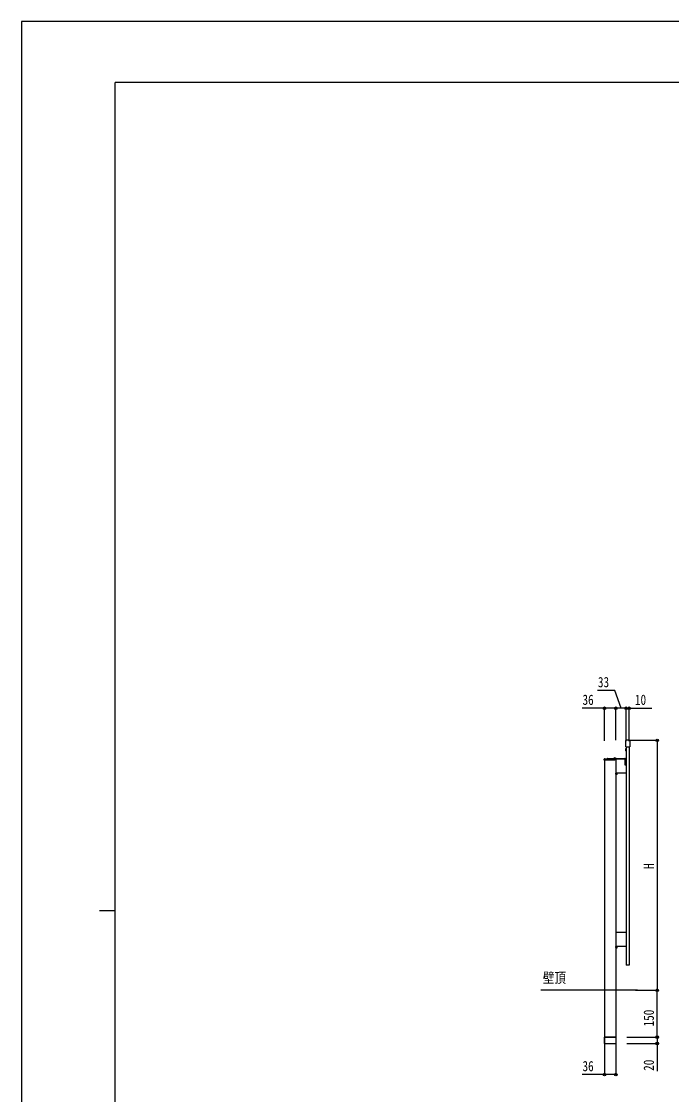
# Model space of a CAD drawing. Units: millimetres, scale not verified. Extents: x -4205 to 4205, y -2970 to 2970.
# Drawn here: x -4205 to -2125, y -464 to 2970 of the extents above; entities that cross this region are included whole.
import ezdxf
from ezdxf.enums import TextEntityAlignment as Align

# ---------------------------------------------------------------- set-up
doc = ezdxf.new("R2010")
doc.units = ezdxf.units.MM
doc.header["$LTSCALE"] = 16
for name, color, linetype in [('0-2_USER1', 3, 'Continuous'), ('0-4_YKK_A1', 4, 'Continuous'), ('0-5_YKK_D', 6, 'Continuous'), ('0-6_YKK_ZWAK', 7, 'Continuous')]:
    doc.layers.add(name, color=color, linetype=linetype)
doc.styles.add('ＭＳ ゴシック', font='')
doc.styles.get('ＭＳ ゴシック').set_extended_font_data('MS Gothic')

msp = doc.modelspace()

# ---------------------------------------------------------------- linework, layer by layer
at = {"layer": '0-4_YKK_A1'}
for p, q in [((-2271.82, 668.79), (-2271.82, 669.02)), ((-2271.82, 649.69), (-2271.82, 668.79)), ((-2259.22, 669.22), (-2271.62, 669.22)), ((-2259.02, 669.02), (-2259.02, 668.79)), ((-2259.02, 668.79), (-2259.02, 649.69)), ((-2272.49, 641.3), (-2270.63, 640.37)), ((-2272.49, 637.15), (-2270.63, 638.08)), ((-2271.82, 648.7), (-2271.82, 649.69)), ((-2271.62, 648.5), (-2259.22, 648.5)), ((-2270.63, 640.37), (-2270.02, 639.22)), ((-2270.63, 638.08), (-2270.02, 639.22)), ((-2270.42, 648.5), (-2270.42, -50.78)), ((-2270.42, 643.2), (-2270.42, 635.25)), ((-2260.42, 648.5), (-2260.42, -50.78)), ((-2259.02, 649.69), (-2259.02, 648.7)), ((-2341.09, 606.22), (-2341.09, 609.22)), ((-2307.59, 606.22), (-2341.09, 606.22)), ((-2339.89, 610.42), (-2274.41, 610.42)), ((-2339.42, 606.22), (-2339.42, -130.78)), ((-2330.09, 611.42), (-2274.41, 611.42)), ((-2302.64, 610.42), (-2310.59, 610.42)), ((-2308.69, 612.5), (-2307.76, 610.63)), ((-2307.76, 610.63), (-2306.62, 610.03)), ((-2307.59, 606.22), (-2303.39, 610.42)), ((-2307.04, 612.91), (-2307.04, 612.02)), ((-2273.9, 609.22), (-2304.59, 609.22)), ((-2303.72, 608.42), (-2303.72, 565.02)), ((-2303.42, 609.22), (-2303.42, -130.78)), ((-2271.12, 609.42), (-2302.72, 609.42)), ((-2273.39, 590.22), (-2273.39, 608.71)), ((-2272.19, 590.22), (-2273.39, 590.22)), ((-2272.19, 608.2), (-2272.19, 590.22)), ((-2271.19, 608.2), (-2271.19, 594.22)), ((-2270.12, 608.42), (-2270.12, 565.02)), ((-2303.42, 561.22), (-2303.42, 564.31)), ((-2271.12, 564.02), (-2302.72, 564.02)), ((-2300.42, 560.22), (-2302.42, 560.22)), ((-2299.42, 561.22), (-2299.42, 564.02)), ((-2303.72, 53.42), (-2303.72, 10.02)), ((-2271.12, 54.42), (-2302.72, 54.42)), ((-2270.12, 53.42), (-2270.12, 10.02)), ((-2303.42, 6.22), (-2303.42, 9.31)), ((-2271.12, 9.02), (-2302.72, 9.02)), ((-2300.42, 5.22), (-2302.42, 5.22)), ((-2299.42, 6.22), (-2299.42, 9.02)), ((-2260.42, -50.78), (-2270.42, -50.78)), ((-2234.08, -130.78), (-2543.29, -130.78)), ((-2339.42, -130.78), (-2339.42, -280.78)), ((-2339.62, -300.78), (-2339.62, -280.78)), ((-2303.22, -281.78), (-2339.62, -281.78)), ((-2339.62, -300.78), (-2303.22, -300.78)), ((-2303.22, -280.78), (-2303.22, -300.78))]:
    msp.add_line(p, q, dxfattribs=at)
for points in [[(-2306.19, 612.91), (-2306.19, 612.02), (-2307.04, 612.02)], [(-2304.54, 612.5), (-2305.47, 610.63), (-2306.62, 610.03)], [(-2303.42, -130.78), (-2303.42, -280.78), (-2339.42, -280.78)]]:
    msp.add_lwpolyline(points, dxfattribs=at)
for centre, radius, start, end in [((-2271.62, 669.02), 0.2, 90, 180), ((-2259.22, 669.02), 0.2, 0, 90), ((-2267.62, 639.22), 5.3, 127.71409, 232.28591), ((-2271.62, 648.7), 0.2, 180, 270), ((-2270.69, 643.2), 0.274, 0, 127.71409), ((-2270.69, 635.25), 0.274, 232.28591, 0), ((-2259.22, 648.7), 0.2, 270, 0), ((-2339.89, 609.22), 1.2, 90, 180), ((-2330.09, 610.42), 1, 90, 180), ((-2310.59, 610.7), 0.274, 142.28591, 270), ((-2306.62, 607.62), 5.3, 134.1942, 142.28591), ((-2306.62, 607.62), 5.3, 94.59941, 134.1942), ((-2306.62, 607.62), 5.3, 45.8058, 85.40059), ((-2302.72, 608.42), 1, 90, 180), ((-2306.62, 607.62), 5.3, 37.71409, 45.8058), ((-2302.64, 610.7), 0.274, 270, 37.71409), ((-2274.41, 608.22), 3.2, 358.5, 90), ((-2274.41, 608.22), 2.2, 358.5, 90), ((-2273.9, 608.72), 0.5, 358.5, 90), ((-2272.19, 594.22), 1, 270, 0), ((-2271.12, 608.42), 1, 0, 90), ((-2302.72, 565.02), 1, 180, 270), ((-2302.42, 561.22), 1, 180, 270), ((-2300.42, 561.22), 1, 270, 0), ((-2271.12, 565.02), 1, 270, 0), ((-2302.72, 53.42), 1, 90, 180), ((-2271.12, 53.42), 1, 0, 90), ((-2302.72, 10.02), 1, 180, 270), ((-2302.42, 6.22), 1, 180, 270), ((-2300.42, 6.22), 1, 270, 0), ((-2271.12, 10.02), 1, 270, 0)]:
    msp.add_arc(centre, radius, start, end, dxfattribs=at)
at = {"layer": '0-5_YKK_D'}
for p, q in [((-2339.42, 667.22), (-2339.42, 772.72)), ((-2303.42, 670.22), (-2303.42, 772.72)), ((-2303.42, 678.44), (-2303.42, 772.72)), ((-2270.42, 771.72), (-2303.42, 771.72)), ((-2270.42, 666.05), (-2270.42, 772.72)), ((-2270.42, 666.05), (-2270.42, 772.72)), ((-2260.42, 666.05), (-2260.42, 772.72)), ((-2258.22, 669.22), (-2169.82, 669.22)), ((-2170.82, 669.22), (-2170.82, -130.78)), ((-2240.42, -130.78), (-2169.82, -130.78)), ((-2240.42, -130.78), (-2169.82, -130.78)), ((-2170.82, -280.78), (-2170.82, -130.78)), ((-2339.42, -281.78), (-2339.42, -401.78)), ((-2303.42, -281.78), (-2303.42, -401.78)), ((-2268.42, -280.78), (-2169.82, -280.78)), ((-2268.42, -280.78), (-2169.82, -280.78)), ((-2268.42, -300.78), (-2169.82, -300.78))]:
    msp.add_line(p, q, dxfattribs=at)
for points in [[(-2286.92, 771.72), (-2307.04, 828.23), (-2361.84, 828.23)], [(-2303.42, 771.72), (-2339.42, 771.72), (-2411.22, 771.72)], [(-2270.42, 771.72), (-2260.42, 771.72), (-2188.62, 771.72)], [(-2170.82, -280.78), (-2170.82, -300.78), (-2170.82, -389.58)], [(-2303.42, -400.78), (-2339.42, -400.78), (-2411.22, -400.78)]]:
    msp.add_lwpolyline(points, dxfattribs=at)
for centre in [(-2339.42, 771.72), (-2303.42, 771.72), (-2303.42, 771.72), (-2270.42, 771.72), (-2270.42, 771.72), (-2260.42, 771.72), (-2170.82, 669.22), (-2170.82, -130.78), (-2170.82, -130.78), (-2170.82, -280.78), (-2170.82, -280.78), (-2170.82, -300.78), (-2339.42, -400.78), (-2303.42, -400.78)]:
    msp.add_circle(centre, 4.25, dxfattribs=at)
at = {"layer": '0-6_YKK_ZWAK'}
for p, q in [((3895.02, 2775), (-3904.98, 2775)), ((-3904.98, -2525), (-3904.98, 2775)), ((-3954.98, 125), (-3904.98, 125))]:
    msp.add_line(p, q, dxfattribs=at)
msp.add_lwpolyline([(-4205, -2970), (4205, -2970), (4205, 2970), (-4205, 2970)], close=True, dxfattribs=at)

# ---------------------------------------------------------------- texts
at = {"layer": '0-2_USER1', "style": 'ＭＳ ゴシック', "width": 0.8}
msp.add_text('壁頂', height=33.99, dxfattribs=at).set_placement((-2537.13, -117.94), align=Align.BOTTOM_LEFT)
at = {"layer": '0-5_YKK_D', "style": 'ＭＳ ゴシック', "width": 0.8}
for s, p in [('33', (-2360.84, 829.23)), ('36', (-2410.22, 772.72)), ('10', (-2242.42, 772.72)), ('36', (-2410.22, -399.78))]:
    msp.add_text(s, height=32.99, dxfattribs=at).set_placement(p, align=Align.BOTTOM_LEFT)
for s, p in [('H', (-2171.62, 257.22)), ('150', (-2171.82, -246.58)), ('20', (-2171.82, -388.58))]:
    msp.add_text(s, height=32.99, rotation=90, dxfattribs=at).set_placement(p, align=Align.BOTTOM_LEFT)

doc.saveas('drawing.dxf')
